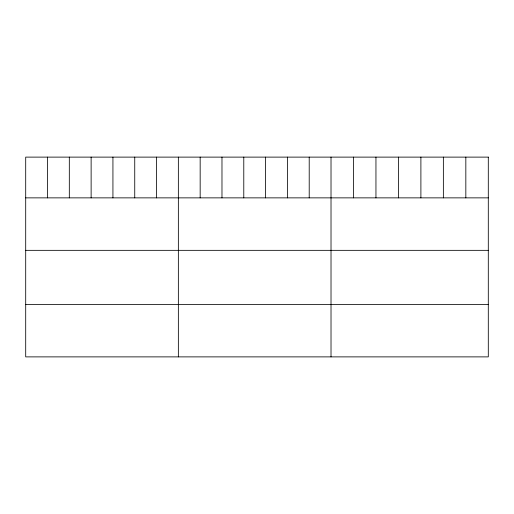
<?xml version="1.0" encoding="UTF-8"?>
<svg xmlns="http://www.w3.org/2000/svg" width="514" height="514" viewBox="0 0 514 514"><rect width="100%" height="100%" fill="white"/><g stroke="black" fill="none" stroke-linecap="round" stroke-linejoin="round"><path stroke-width="0.77" d="M25.7 197.864L488.3 197.864M25.7 250.337L488.3 250.337M25.7 304.404L488.3 304.404M465.832 157.117L465.832 197.864M443.364 157.117L443.364 197.864M420.895 157.117L420.895 197.864M398.421 157.117L398.421 197.864M375.952 157.117L375.952 197.864M353.484 157.117L353.484 197.864M331.016 157.117L331.016 356.883M309.21 157.117L309.21 197.864M287.397 157.117L287.397 197.864M265.59 157.117L265.59 197.864M243.784 157.117L243.784 197.864M221.977 157.117L221.977 197.864M200.164 157.117L200.164 197.864M178.358 157.117L178.358 356.883M156.552 157.117L156.552 197.864M134.739 157.117L134.739 197.864M112.932 157.117L112.932 197.864M91.126 157.117L91.126 197.864M69.319 157.117L69.319 197.864M47.506 157.117L47.506 197.864M488.3 157.117L25.7 157.117L25.7 356.883L488.3 356.883L488.3 157.117"/></g></svg>
